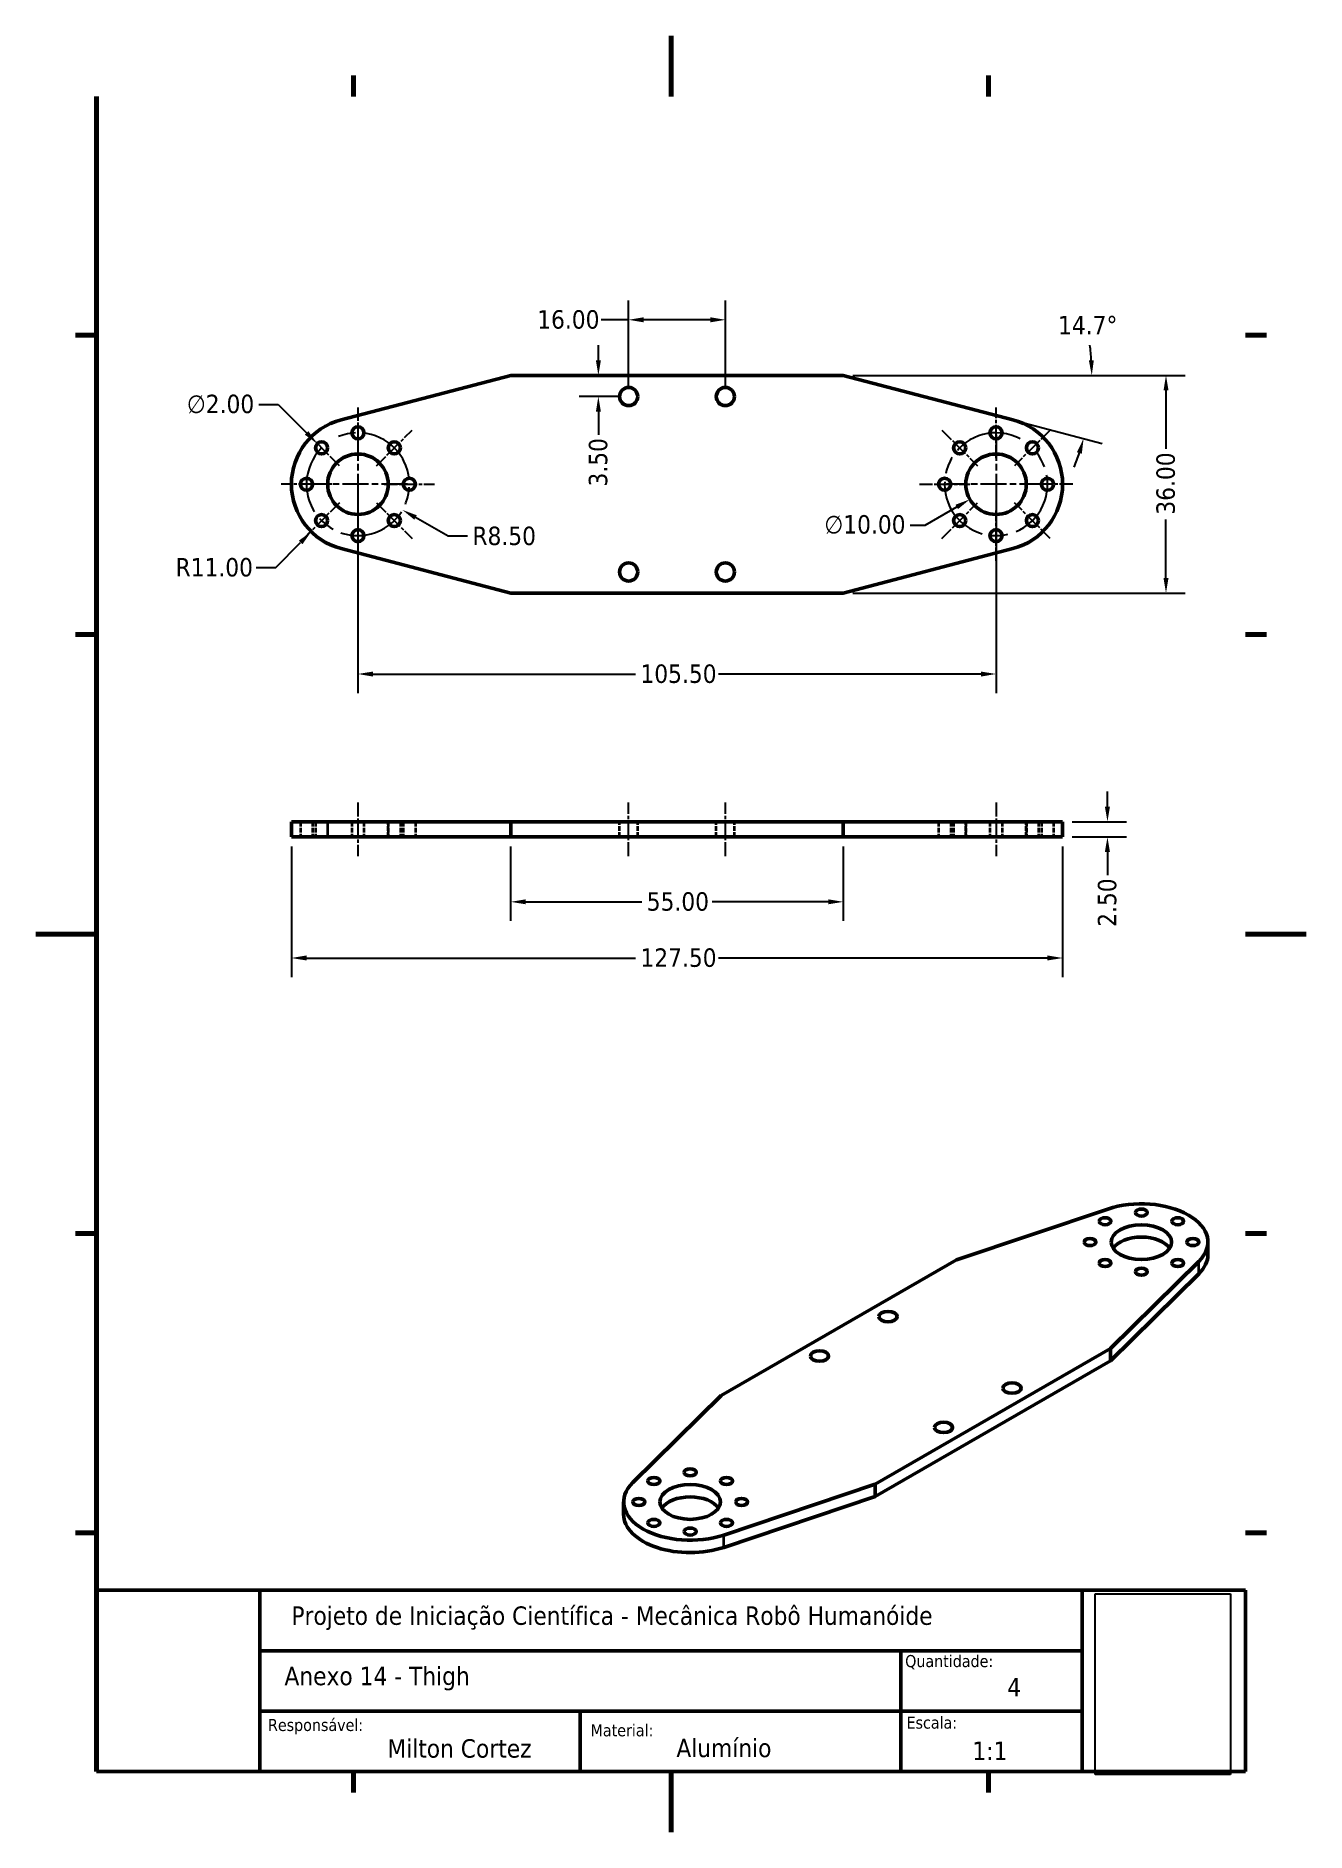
# Model space of a CAD drawing. Header units: millimetres. Extents: x 0 to 210, y 0 to 297.
import ezdxf

# ---------------------------------------------------------------- set-up
doc = ezdxf.new("R2010")
doc.units = ezdxf.units.MM
doc.linetypes.add('CHAIN', pattern=[0.7087, 0.4724, -0.0591, 0.1181, -0.0591])
doc.linetypes.add('DASHED', pattern=[0.2067, 0.1654, -0.0413])
for name, color, linetype, lineweight in [('Border (ANSI)', 7, 'Continuous', 70), ('Center Mark (ANSI)', 7, 'Continuous', 25), ('Centerline (ANSI)', 7, 'Continuous', 25), ('Dimension (ANSI)', 7, 'Continuous', 25), ('Hidden (ANSI)', 7, 'DASHED', 35), ('Title (ANSI)', 7, 'Continuous', 50), ('Visible (ANSI)', 7, 'Continuous', 50), ('Visible Narrow (ANSI)', 7, 'Continuous', 35)]:
    doc.layers.add(name, color=color, linetype=linetype, lineweight=lineweight)
doc.styles.add('Note Text (ANSI)', font='TAHOMA.TTF')
doc.dimstyles.new('Default - mm (ANSI)', dxfattribs={"dimtxt": 3.048, "dimasz": 2.5, "dimexe": 3.175, "dimexo": 1.6002, "dimgap": 0.8, "dimtad": 0, "dimtoh": 1, "dimrnd": 1e-08, "dimzin": 4, "dimdsep": 46, "dimtxsty": 'Note Text (ANSI)', "dimcen": 0.09, "dimdle": 10, "dimclrd": 256, "dimclre": 256, "dimclrt": 256, "dimadec": 1, "dimazin": 1, "dimtfac": 1, "dimtofl": 0, "dimtmove": 0, "dimatfit": 3, "dimfxl": 0, "dimtolj": 1, "dimtzin": 4, "dimlwd": -1, "dimlwe": -1, "dimarcsym": 0})
picture_1 = doc.add_image_def('image1.bmp', size_in_pixel=(452, 603))

# ---------------------------------------------------------------- blocks, each defined once
blk = doc.blocks.new('Borders Default Border')
at = {"layer": 'Border (ANSI)'}
for p, q in [((52.5, 287), (52.5, 290.45)), ((157.5, 287), (157.5, 290.45)), ((10, 247.5), (6.55, 247.5)), ((200, 247.5), (203.45, 247.5)), ((10, 198), (6.55, 198)), ((200, 198), (203.45, 198)), ((10, 99), (6.55, 99)), ((200, 99), (203.45, 99)), ((10, 49.5), (6.55, 49.5)), ((200, 49.5), (203.45, 49.5)), ((52.5, 10), (52.5, 6.55)), ((157.5, 10), (157.5, 6.55))]:
    blk.add_line(p, q, dxfattribs=at)
at = {"layer": 'Border (ANSI)', "flags": 128}
for points in [[(105, 297), (105, 287)], [(10, 10), (10, 287)], [(0, 148.5), (10, 148.5)], [(210, 148.5), (200, 148.5)], [(105, 0), (105, 10)]]:
    blk.add_lwpolyline(points, dxfattribs=at)
blk = doc.blocks.new('Title Blocks Legenda')
at = {"layer": 'Title (ANSI)'}
for p, q in [((13.26, 171.03), (203.26, 171.03)), ((13.26, 141.03), (13.26, 171.03)), ((40.26, 171.03), (40.26, 141.03)), ((176.26, 171.03), (176.26, 141.03)), ((203.26, 171.03), (203.26, 141.03)), ((40.26, 161.03), (176.26, 161.03)), ((146.26, 161.03), (146.26, 141.03)), ((40.26, 151.03), (176.26, 151.03)), ((93.26, 151.03), (93.26, 141.03)), ((203.26, 141.03), (13.26, 141.03))]:
    blk.add_line(p, q, dxfattribs=at)
at = {"layer": 'Title (ANSI)', "attachment_point": 1, "style": 'Note Text (ANSI)'}
for s, insert, char_height, width in [('Projeto de Iniciação Científica - Mecânica Robô Humanóide', (45.5, 168.35), 3.048, 124.6071), ('\\fTahoma|b0|i0;\\H2.0000;Quantidade:', (146.97, 160.31), 2, 95.1982), ('\\fTahoma|b0|i0;\\H2.0000;Responsável:', (41.63, 149.75), 2, 45.8951), ('\\fTahoma|b0|i0;\\H2.0000;Material:', (94.96, 148.87), 2, 67.2506), ('\\fTahoma|b0|i0;\\H2.0000;Escala:', (147.2, 150.14), 2, 45.6679), ('Milton Cortez', (61.37, 146.39), 3.048, 49.3031), ('Alumínio', (109.15, 146.47), 3.048, 35.7249)]:
    blk.add_mtext(s, dxfattribs=dict(at, insert=insert, char_height=char_height, width=width))
at = {"layer": 'Title (ANSI)', "style": 'Note Text (ANSI)'}
for tag, p in [('Title_001', (44.35, 155.32)), ('Qnt._001', (163.85, 153.46)), ('<1:1>_001', (158.09, 142.95))]:
    blk.add_attdef(tag, p, '', height=3.05, dxfattribs=at)
image = blk.add_image(picture_1, insert=(178.41, 140.56), size_in_units=(22.38, 29.85))
image.dxf.flags = 7
blk = doc.blocks.new('*D6')
at = {"layer": 'Defpoints', "color": 0}
for p in [(42.24, 164.56), (169.74, 164.56), (169.74, 144.53)]:
    blk.add_point(p, dxfattribs=at)
at = {"layer": 'Dimension (ANSI)'}
for p, q in [((42.24, 162.96), (42.24, 141.36)), ((169.74, 162.96), (169.74, 141.36)), ((44.74, 144.53), (99.15, 144.53)), ((167.24, 144.53), (112.83, 144.53))]:
    blk.add_line(p, q, dxfattribs=at)
for points in [[(44.74, 144.95), (44.74, 144.12), (42.24, 144.53)], [(167.24, 144.95), (167.24, 144.12), (169.74, 144.53)]]:
    blk.add_solid(points, dxfattribs=at)
at = {"layer": 'Dimension (ANSI)', "insert": (99.95, 146.12), "char_height": 3.048, "attachment_point": 1, "style": 'Note Text (ANSI)'}
blk.add_mtext('\\A1;127.50', dxfattribs=at)
blk = doc.blocks.new('*D7')
at = {"layer": 'Defpoints', "color": 0}
for p in [(78.49, 164.56), (133.49, 164.56), (133.49, 153.82)]:
    blk.add_point(p, dxfattribs=at)
at = {"layer": 'Dimension (ANSI)'}
for p, q in [((78.49, 162.96), (78.49, 150.65)), ((133.49, 162.96), (133.49, 150.65)), ((80.99, 153.82), (100.19, 153.82)), ((130.99, 153.82), (111.79, 153.82))]:
    blk.add_line(p, q, dxfattribs=at)
for points in [[(80.99, 154.24), (80.99, 153.41), (78.49, 153.82)], [(130.99, 154.24), (130.99, 153.41), (133.49, 153.82)]]:
    blk.add_solid(points, dxfattribs=at)
at = {"layer": 'Dimension (ANSI)', "insert": (100.99, 155.41), "char_height": 3.048, "attachment_point": 1, "style": 'Note Text (ANSI)'}
blk.add_mtext('\\A1;55.00', dxfattribs=at)
blk = doc.blocks.new('*D8')
at = {"layer": 'Defpoints', "color": 0}
for p in [(169.74, 167.06), (177.16, 167.06), (169.74, 164.56)]:
    blk.add_point(p, dxfattribs=at)
at = {"layer": 'Dimension (ANSI)'}
for p, q in [((177.16, 169.56), (177.16, 172.06)), ((171.34, 167.06), (180.33, 167.06)), ((171.34, 164.56), (180.33, 164.56)), ((177.16, 162.06), (177.16, 158.23))]:
    blk.add_line(p, q, dxfattribs=at)
for points in [[(176.74, 169.56), (177.57, 169.56), (177.16, 167.06)], [(176.74, 162.06), (177.57, 162.06), (177.16, 164.56)]]:
    blk.add_solid(points, dxfattribs=at)
at = {"layer": 'Dimension (ANSI)', "insert": (175.57, 149.69), "char_height": 3.048, "attachment_point": 1, "rotation": 90, "style": 'Note Text (ANSI)'}
blk.add_mtext('\\A1;2.50', dxfattribs=at)
blk = doc.blocks.new('*D9')
at = {"layer": 'Defpoints', "color": 0}
for p in [(133.49, 240.87), (133.49, 204.87), (186.84, 204.87)]:
    blk.add_point(p, dxfattribs=at)
at = {"layer": 'Dimension (ANSI)'}
for p, q in [((135.09, 240.87), (190.02, 240.87)), ((186.84, 238.37), (186.84, 228.7)), ((186.84, 207.37), (186.84, 217.04)), ((135.09, 204.87), (190.02, 204.87))]:
    blk.add_line(p, q, dxfattribs=at)
for points in [[(186.43, 238.37), (187.26, 238.37), (186.84, 240.87)], [(186.43, 207.37), (187.26, 207.37), (186.84, 204.87)]]:
    blk.add_solid(points, dxfattribs=at)
at = {"layer": 'Dimension (ANSI)', "insert": (185.25, 217.84), "char_height": 3.048, "attachment_point": 1, "rotation": 90, "style": 'Note Text (ANSI)'}
blk.add_mtext('\\A1;36.00', dxfattribs=at)
blk = doc.blocks.new('*D10')
at = {"layer": 'Defpoints', "color": 0}
for p in [(53.24, 222.87), (45.52, 215.03)]:
    blk.add_point(p, dxfattribs=at)
at = {"layer": 'Dimension (ANSI)'}
for p, q in [((39.67, 209.09), (43.77, 213.25)), ((36.44, 209.09), (39.67, 209.09))]:
    blk.add_line(p, q, dxfattribs=at)
blk.add_solid([(43.47, 213.54), (44.07, 212.96), (45.52, 215.03)], dxfattribs=at)
at = {"layer": 'Dimension (ANSI)', "insert": (23.09, 210.67), "char_height": 3.048, "attachment_point": 1, "style": 'Note Text (ANSI)'}
blk.add_mtext('\\A1;R11.00', dxfattribs=at)
blk = doc.blocks.new('*D11')
at = {"layer": 'Defpoints', "color": 0}
for p in [(163.07, 225.37), (154.41, 220.37)]:
    blk.add_point(p, dxfattribs=at)
at = {"layer": 'Dimension (ANSI)'}
for p, q in [((158.65, 222.87), (158.83, 222.87)), ((158.74, 222.78), (158.74, 222.96)), ((147.04, 216.11), (152.25, 219.12)), ((144.54, 216.11), (147.04, 216.11))]:
    blk.add_line(p, q, dxfattribs=at)
blk.add_solid([(152.04, 219.48), (152.45, 218.76), (154.41, 220.37)], dxfattribs=at)
at = {"layer": 'Dimension (ANSI)', "insert": (130.35, 217.76), "char_height": 3.048, "attachment_point": 1, "style": 'Note Text (ANSI)'}
blk.add_mtext('\\A1;∅10.00', dxfattribs=at)
blk = doc.blocks.new('*D12')
at = {"layer": 'Defpoints', "color": 0}
for p in [(113.99, 250.06), (97.99, 237.37), (113.99, 237.37)]:
    blk.add_point(p, dxfattribs=at)
at = {"layer": 'Dimension (ANSI)'}
for p, q in [((97.99, 238.97), (97.99, 253.23)), ((113.99, 238.97), (113.99, 253.23)), ((97.99, 250.06), (93.47, 250.06)), ((111.49, 250.06), (100.49, 250.06))]:
    blk.add_line(p, q, dxfattribs=at)
for points in [[(100.49, 250.48), (100.49, 249.64), (97.99, 250.06)], [(111.49, 250.48), (111.49, 249.64), (113.99, 250.06)]]:
    blk.add_solid(points, dxfattribs=at)
at = {"layer": 'Dimension (ANSI)', "insert": (82.88, 251.65), "char_height": 3.048, "attachment_point": 1, "style": 'Note Text (ANSI)'}
blk.add_mtext('\\A1;16.00', dxfattribs=at)
blk = doc.blocks.new('*D13')
at = {"layer": 'Defpoints', "color": 0}
for p in [(92.99, 240.87), (92.99, 240.87), (97.99, 237.37)]:
    blk.add_point(p, dxfattribs=at)
at = {"layer": 'Dimension (ANSI)'}
for p, q in [((92.99, 243.37), (92.99, 245.87)), ((96.39, 237.37), (89.82, 237.37)), ((92.99, 234.87), (92.99, 231.05))]:
    blk.add_line(p, q, dxfattribs=at)
for points in [[(92.58, 243.37), (93.41, 243.37), (92.99, 240.87)], [(92.58, 234.87), (93.41, 234.87), (92.99, 237.37)]]:
    blk.add_solid(points, dxfattribs=at)
at = {"layer": 'Dimension (ANSI)', "insert": (91.41, 222.49), "char_height": 3.048, "attachment_point": 1, "rotation": 90, "style": 'Note Text (ANSI)'}
blk.add_mtext('\\A1;3.50', dxfattribs=at)
blk = doc.blocks.new('*D14')
at = {"layer": 'Defpoints', "color": 0}
for p in [(53.24, 222.87), (60.6, 218.62)]:
    blk.add_point(p, dxfattribs=at)
at = {"layer": 'Dimension (ANSI)'}
for p, q in [((68.14, 214.27), (62.77, 217.37)), ((71.37, 214.27), (68.14, 214.27))]:
    blk.add_line(p, q, dxfattribs=at)
blk.add_solid([(62.98, 217.73), (62.56, 217.01), (60.6, 218.62)], dxfattribs=at)
at = {"layer": 'Dimension (ANSI)', "insert": (72.17, 215.86), "char_height": 3.048, "attachment_point": 1, "style": 'Note Text (ANSI)'}
blk.add_mtext('\\A1;R8.50', dxfattribs=at)
blk = doc.blocks.new('*D15')
at = {"layer": 'Defpoints', "color": 0}
for p in [(53.24, 222.87), (158.74, 222.87), (158.74, 191.49)]:
    blk.add_point(p, dxfattribs=at)
at = {"layer": 'Dimension (ANSI)'}
for p, q in [((53.24, 221.27), (53.24, 188.31)), ((158.74, 221.27), (158.74, 188.31)), ((55.74, 191.49), (99.15, 191.49)), ((156.24, 191.49), (112.83, 191.49))]:
    blk.add_line(p, q, dxfattribs=at)
for points in [[(55.74, 191.9), (55.74, 191.07), (53.24, 191.49)], [(156.24, 191.9), (156.24, 191.07), (158.74, 191.49)]]:
    blk.add_solid(points, dxfattribs=at)
at = {"layer": 'Dimension (ANSI)', "insert": (99.95, 193.07), "char_height": 3.048, "attachment_point": 1, "style": 'Note Text (ANSI)'}
blk.add_mtext('\\A1;105.50', dxfattribs=at)
blk = doc.blocks.new('*D16')
at = {"layer": 'Defpoints', "color": 0}
for p in [(133.49, 240.87), (135.09, 240.87), (135.04, 240.46), (173.97, 233.87)]:
    blk.add_point(p, dxfattribs=at)
at = {"layer": 'Dimension (ANSI)'}
for p, q in [((136.69, 240.87), (177.74, 240.87)), ((136.59, 240.06), (176.29, 229.63))]:
    blk.add_line(p, q, dxfattribs=at)
for start, end in [(3.4876, 6.9751), (338.3181, 341.8056)]:
    blk.add_arc((133.49, 240.87), 41.08, start, end, dxfattribs=at)
for points in [[(174.91, 243.38), (174.08, 243.36), (174.57, 240.87)], [(172.12, 228.16), (172.92, 227.92), (173.22, 230.44)]]:
    blk.add_solid(points, dxfattribs=at)
at = {"layer": 'Dimension (ANSI)', "insert": (169, 250.71), "char_height": 3.048, "attachment_point": 1, "style": 'Note Text (ANSI)'}
blk.add_mtext('\\A1;14.7°', dxfattribs=at)
blk = doc.blocks.new('*D17')
at = {"layer": 'Defpoints', "color": 0}
for p in [(46.52, 229.59), (47.94, 228.17)]:
    blk.add_point(p, dxfattribs=at)
at = {"layer": 'Dimension (ANSI)'}
for p, q in [((36.85, 236.04), (40.07, 236.04)), ((40.07, 236.04), (44.76, 231.35)), ((47.14, 228.88), (47.32, 228.88)), ((47.23, 228.79), (47.23, 228.97))]:
    blk.add_line(p, q, dxfattribs=at)
blk.add_solid([(45.05, 231.65), (44.46, 231.06), (46.52, 229.59)], dxfattribs=at)
at = {"layer": 'Dimension (ANSI)', "insert": (24.95, 237.68), "char_height": 3.048, "attachment_point": 1, "style": 'Note Text (ANSI)'}
blk.add_mtext('\\A1;∅2.00', dxfattribs=at)

msp = doc.modelspace()

# ---------------------------------------------------------------- linework, layer by layer
at = {"layer": 'Center Mark (ANSI)', "linetype": 'CHAIN', "ltscale": 4.638536}
for p, q in [((53.2416, 235.5441), (53.2416, 227.1941)), ((158.7416, 227.1941), (158.7416, 235.5441)), ((50.1833, 225.9273), (44.279, 231.8316)), ((56.2998, 225.9273), (62.2041, 231.8316)), ((149.779, 231.8316), (155.6833, 225.9273)), ((167.7041, 231.8316), (161.7998, 225.9273)), ((48.9166, 222.8691), (40.5666, 222.8691)), ((57.5666, 222.8691), (65.9166, 222.8691)), ((146.0666, 222.8691), (154.4166, 222.8691)), ((171.4166, 222.8691), (163.0666, 222.8691)), ((50.1833, 219.8108), (44.279, 213.9065)), ((56.2998, 219.8108), (62.2041, 213.9065)), ((149.779, 213.9065), (155.6833, 219.8108)), ((167.7041, 213.9065), (161.7998, 219.8108)), ((53.2416, 218.5441), (53.2416, 210.1941)), ((158.7416, 210.1941), (158.7416, 218.5441))]:
    msp.add_line(p, q, dxfattribs=at)
at = {"layer": 'Center Mark (ANSI)', "linetype": 'CHAIN', "ltscale": 9.082739}
for p, q in [((53.2416, 231.0441), (53.2416, 214.6941)), ((158.7416, 231.0441), (158.7416, 214.6941)), ((61.4166, 222.8691), (45.0666, 222.8691)), ((166.9166, 222.8691), (150.5666, 222.8691))]:
    msp.add_line(p, q, dxfattribs=at)
at = {"layer": 'Centerline (ANSI)', "linetype": 'CHAIN', "ltscale": 4.916299}
for p, q in [((53.2416, 170.2337), (53.2416, 161.3837)), ((97.9916, 161.3837), (97.9916, 170.2337)), ((113.9916, 161.3837), (113.9916, 170.2337)), ((158.7416, 170.2337), (158.7416, 161.3837))]:
    msp.add_line(p, q, dxfattribs=at)
at = {"layer": 'Centerline (ANSI)', "linetype": 'CHAIN', "ltscale": 24.192183}
for centre, start, end in [((53.2416, 222.8691), 135, 118.142339), ((158.7416, 222.8691), 61.857661, 45)]:
    msp.add_arc(centre, 8.5, start, end, dxfattribs=at)
at = {"layer": 'Hidden (ANSI)', "ltscale": 4.761642}
for p, q in [((43.7416, 167.0587), (43.7416, 164.5587)), ((45.7416, 167.0587), (45.7416, 164.5587)), ((46.2312, 167.0587), (46.2312, 164.5587)), ((48.2312, 167.0587), (48.2312, 164.5587)), ((48.2416, 164.5587), (48.2416, 167.0587)), ((52.2416, 167.0587), (52.2416, 164.5587)), ((54.2416, 167.0587), (54.2416, 164.5587)), ((58.2416, 164.5587), (58.2416, 167.0587)), ((58.252, 167.0587), (58.252, 164.5587)), ((60.252, 167.0587), (60.252, 164.5587)), ((60.7416, 167.0587), (60.7416, 164.5587)), ((62.7416, 167.0587), (62.7416, 164.5587)), ((96.4916, 164.5587), (96.4916, 167.0587)), ((99.4916, 164.5587), (99.4916, 167.0587)), ((112.4916, 164.5587), (112.4916, 167.0587)), ((115.4916, 164.5587), (115.4916, 167.0587)), ((149.2416, 167.0587), (149.2416, 164.5587)), ((151.2416, 167.0587), (151.2416, 164.5587)), ((151.7312, 167.0587), (151.7312, 164.5587)), ((153.7312, 167.0587), (153.7312, 164.5587)), ((153.7416, 164.5587), (153.7416, 167.0587)), ((157.7416, 167.0587), (157.7416, 164.5587)), ((159.7416, 167.0587), (159.7416, 164.5587)), ((163.7416, 164.5587), (163.7416, 167.0587)), ((163.752, 167.0587), (163.752, 164.5587)), ((165.752, 167.0587), (165.752, 164.5587)), ((166.2416, 167.0587), (166.2416, 164.5587)), ((168.2416, 167.0587), (168.2416, 164.5587))]:
    msp.add_line(p, q, dxfattribs=at)
at = {"layer": 'Visible (ANSI)'}
for p, q in [((50.449, 233.5087), (78.4916, 240.8691)), ((78.4916, 240.8691), (133.4916, 240.8691)), ((133.4916, 240.8691), (161.5342, 233.5087)), ((78.4916, 204.8691), (50.449, 212.2294)), ((161.5342, 212.2294), (133.4916, 204.8691)), ((133.4916, 204.8691), (78.4916, 204.8691)), ((42.2416, 167.0587), (50.449, 167.0587)), ((42.2416, 164.5587), (42.2416, 167.0587)), ((78.4916, 167.0587), (50.449, 167.0587)), ((78.4916, 164.5587), (78.4916, 167.0587)), ((133.4916, 167.0587), (78.4916, 167.0587)), ((161.5342, 167.0587), (133.4916, 167.0587)), ((133.4916, 164.5587), (133.4916, 167.0587)), ((161.5342, 167.0587), (169.7416, 167.0587)), ((169.7416, 164.5587), (169.7416, 167.0587)), ((50.449, 164.5587), (42.2416, 164.5587)), ((50.449, 164.5587), (78.4916, 164.5587)), ((78.4916, 164.5587), (133.4916, 164.5587)), ((133.4916, 164.5587), (161.5342, 164.5587)), ((169.7416, 164.5587), (161.5342, 164.5587)), ((152.1893, 94.5979), (177.223, 103.0196)), ((193.7717, 95.5062), (193.7717, 97.5501)), ((113.2985, 72.2021), (152.1893, 94.5979)), ((192.2697, 94.3548), (177.6452, 79.9389)), ((177.6452, 77.895), (192.2697, 92.3109)), ((177.6452, 79.9389), (138.7543, 57.5431)), ((138.7543, 55.4992), (177.6452, 77.895)), ((177.6452, 77.895), (177.6452, 79.9389)), ((98.6739, 57.7862), (113.2985, 72.2021)), ((138.7543, 57.5431), (113.7206, 49.1214)), ((138.7543, 55.4992), (138.7543, 57.5431)), ((97.1719, 52.547), (97.1719, 54.5909)), ((113.7206, 47.0775), (138.7543, 55.4992))]:
    msp.add_line(p, q, dxfattribs=at)
for centre, radius in [((97.9916, 237.3691), 1.5), ((113.9916, 237.3691), 1.5), ((53.2416, 231.3691), 1), ((158.7416, 231.3691), 1), ((47.2312, 228.8795), 1), ((59.252, 228.8795), 1), ((152.7312, 228.8795), 1), ((164.752, 228.8795), 1), ((53.2416, 222.8691), 5), ((158.7416, 222.8691), 5), ((44.7416, 222.8691), 1), ((61.7416, 222.8691), 1), ((150.2416, 222.8691), 1), ((167.2416, 222.8691), 1), ((47.2312, 216.8586), 1), ((59.252, 216.8586), 1), ((152.7312, 216.8586), 1), ((164.752, 216.8586), 1), ((53.2416, 214.3691), 1), ((158.7416, 214.3691), 1), ((97.9916, 208.3691), 1.5), ((113.9916, 208.3691), 1.5)]:
    msp.add_circle(centre, radius, dxfattribs=at)
for centre, start, end in [((53.2416, 222.8691), 104.706781, 255.293219), ((158.7416, 222.8691), 284.706781, 75.293219)]:
    msp.add_arc(centre, 11, start, end, dxfattribs=at)
for centre, major_axis, start_param, end_param in [((182.7717, 97.5501), (11, 0), 5.7544689, 8.38269804), ((182.7717, 95.5062), (5, 0), 0.36283211, 2.77876054), ((182.7717, 95.5062), (11, 0), 5.7544689, 6.28318531), ((108.1719, 54.5909), (-11, 0), 5.7544689, 8.38269804), ((108.1719, 52.547), (5, 0), 0.36283211, 2.77876054), ((108.1719, 52.547), (-11, 0), 0, 2.09951273)]:
    msp.add_ellipse(centre, major_axis=major_axis, ratio=0.5758617, start_param=start_param, end_param=end_param, dxfattribs=at)
for centre, major_axis in [((176.7613, 101.0112), (-1, 0)), ((182.7717, 102.4449), (-1, 0)), ((188.7821, 101.0112), (-1, 0)), ((174.2717, 97.5501), (-1, 0)), ((182.7717, 97.5501), (-5, 0)), ((191.2717, 97.5501), (-1, 0)), ((176.7613, 94.0889), (-1, 0)), ((182.7717, 92.6552), (-1, 0)), ((188.7821, 94.0889), (-1, 0)), ((140.8756, 85.2324), (-1.5, 0)), ((129.5619, 78.7173), (-1.5, 0)), ((161.3817, 73.4237), (-1.5, 0)), ((150.068, 66.9086), (-1.5, 0)), ((108.1719, 59.4857), (-1, 0)), ((102.1615, 58.0521), (-1, 0)), ((108.1719, 54.5909), (-5, 0)), ((114.1824, 58.0521), (-1, 0)), ((99.6719, 54.5909), (-1, 0)), ((116.6719, 54.5909), (-1, 0)), ((102.1615, 51.1298), (-1, 0)), ((114.1824, 51.1298), (-1, 0)), ((108.1719, 49.6961), (-1, 0))]:
    msp.add_ellipse(centre, major_axis=major_axis, ratio=0.5758617, dxfattribs=at)
at = {"layer": 'Visible Narrow (ANSI)'}
for p, q in [((192.2697, 92.3109), (192.2697, 94.3548)), ((113.7206, 47.0775), (113.7206, 49.1214))]:
    msp.add_line(p, q, dxfattribs=at)

# ---------------------------------------------------------------- block references
msp.add_blockref('Borders Default Border', (0, 0))
msp.add_blockref('Title Blocks Legenda', (-3.2585, -131.0336)).add_auto_attribs({'<1:1>_001': '1:1', 'Qnt._001': '4', 'Title_001': 'Anexo 14 - Thigh'})

# ---------------------------------------------------------------- dimensions: what is measured, and where the dimension line sits
at = {"layer": 'Dimension (ANSI)'}
for base, p1, p2, angle, override, picture, middle in [((113.9916, 250.0591), (97.9916, 237.3691), (113.9916, 237.3691), 180, {"dimtoh": 0, "dimdec": 2, "dimtp": 0, "dimtm": 0, "dimtdec": 2, "dimatfit": 2}, '*D12', (87.7777, 250.0591)), ((92.9947, 240.8691), (97.9916, 237.3691), (92.9947, 240.8691), 270, {"dimtoh": 0, "dimdec": 2, "dimse2": 1, "dimtp": 0, "dimtm": 0, "dimtdec": 2, "dimatfit": 1}, '*D13', (92.9947, 226.3706)), ((186.8421, 204.8691), (133.4916, 240.8691), (133.4916, 204.8691), 270, {"dimtoh": 0, "dimdec": 2, "dimtp": 0, "dimtm": 0, "dimtdec": 2, "dimatfit": 1}, '*D9', (186.8421, 222.8691)), ((158.7416, 191.4879), (53.2416, 222.8691), (158.7416, 222.8691), 180, {"dimtoh": 0, "dimdec": 2, "dimtp": 0, "dimtm": 0, "dimtdec": 2, "dimatfit": 1}, '*D15', (105.9916, 191.4879)), ((177.1564, 167.0587), (169.7416, 164.5587), (169.7416, 167.0587), 90, {"dimtoh": 0, "dimdec": 2, "dimtp": 0, "dimtm": 0, "dimtdec": 2, "dimatfit": 1}, '*D8', (177.1564, 153.5602)), ((133.4916, 153.8241), (78.4916, 164.5587), (133.4916, 164.5587), 180, {"dimtoh": 0, "dimdec": 2, "dimtp": 0, "dimtm": 0, "dimtdec": 2, "dimatfit": 1}, '*D7', (105.9916, 153.8241))]:
    dim = msp.add_linear_dim(base=base, p1=p1, p2=p2, angle=angle, dimstyle='Default - mm (ANSI)', override=override, dxfattribs=at)
    dim.commit()
    dim.dimension.update_dxf_attribs({"geometry": picture, "text_midpoint": middle, "dimtype": 160})
dim = msp.add_angular_dim_3p(base=(173.9694, 233.874), center=(133.4916, 240.8691), p1=(135.0393, 240.4628), p2=(135.0918, 240.8691), dimstyle='Default - mm (ANSI)', override={"dimtih": 1, "dimadec": 1, "dimtp": 0, "dimtm": 0, "dimtdec": 0}, dxfattribs=at)
dim.commit()
dim.dimension.update_dxf_attribs({"geometry": '*D16', "text_midpoint": (173.7191, 249.1836), "dimtype": 165})
for p1, p2, picture, middle in [((47.9383, 228.1724), (46.5241, 229.5866), '*D17', (30.5001, 236.037)), ((163.0717, 225.3691), (154.4114, 220.3691), '*D11', (137.0464, 216.1148))]:
    dim = msp.add_diameter_dim_2p(p1=p1, p2=p2, dimstyle='Default - mm (ANSI)', override={"dimtih": 1, "dimdec": 2, "dimlfac": 1, "dimtp": 0, "dimtm": 0, "dimtdec": 2}, dxfattribs=at)
    dim.commit()
    dim.dimension.update_dxf_attribs({"geometry": picture, "text_midpoint": middle, "dimtype": 163})
for mpoint, picture, middle in [((45.5245, 215.0302), '*D10', (29.3638, 209.0869)), ((60.6028, 218.6191), '*D14', (77.303, 214.2692))]:
    dim = msp.add_radius_dim(center=(53.2416, 222.8691), mpoint=mpoint, dimstyle='Default - mm (ANSI)', override={"dimtih": 1, "dimdec": 2, "dimcen": 0, "dimtp": 0, "dimtm": 0, "dimtdec": 2}, dxfattribs=at)
    dim.commit()
    dim.dimension.update_dxf_attribs({"geometry": picture, "text_midpoint": middle, "dimtype": 164})
dim = msp.add_linear_dim(base=(169.7416, 144.5336), p1=(42.2416, 164.5587), p2=(169.7416, 164.5587), dimstyle='Default - mm (ANSI)', override={"dimtoh": 0, "dimdec": 2, "dimtp": 0, "dimtm": 0, "dimtdec": 2, "dimatfit": 1}, dxfattribs=at)
dim.commit()
dim.dimension.update_dxf_attribs({"geometry": '*D6', "text_midpoint": (105.9916, 144.5336), "dimtype": 160})

doc.saveas('drawing.dxf')
